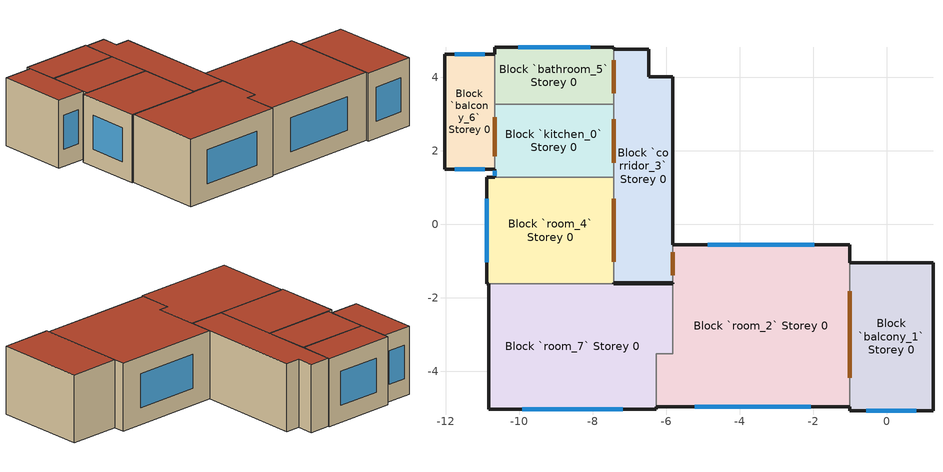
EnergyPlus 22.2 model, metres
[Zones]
Block `balcony_1` Storey 0
 floor ground (Medium Floor): 1.26,-1.04 1.26,-5.07 -1.01,-5.07 -1.01,-1.04 z0
 wall outside (Medium Exterior Wall): -1.01,-4.96 -1.01,-5.07 1.26,-5.07 1.26,-1.04 -1.01,-1.04 z0:3
 wall to Block `room_2` Storey 0 (Medium Partitions): -1.01,-1.04 -1.01,-4.96 z0:3
 window (Sgl Clr 6mm): -0.56,-5.07 0.8,-5.07 z0.75:2.25
 door inside (Medium Furnishings): -1.01,-1.83 -1.01,-4.18 z0:2.1
 roof outside (Medium Roof/Ceiling): 1.26,-5.07 1.26,-1.04 -1.01,-1.04 -1.01,-5.07 z3
Block `balcony_6` Storey 0
 floor ground (Medium Floor): -10.67,4.62 -10.67,1.5 -12.03,1.5 -12.03,4.62 z0
 wall outside (Medium Exterior Wall): -10.67,4.62 -12.03,4.62 -12.03,1.5 -10.67,1.5 z0:3
 wall to Block `bathroom_5` Storey 0 (Medium Partitions): -10.67,3.26 -10.67,4.62 z0:3
 wall to Block `kitchen_0` Storey 0 (Medium Partitions): -10.67,1.5 -10.67,3.26 z0:3
 window (Sgl Clr 6mm): -11.76,1.5 -10.94,1.5 / -10.94,4.62 -11.76,4.62 z0.75:2.25
 door inside (Medium Furnishings): -10.67,1.85 -10.67,2.91 z0:2.1
 roof outside (Medium Roof/Ceiling): -10.67,1.5 -10.67,4.62 -12.03,4.62 -12.03,1.5 z3
Block `bathroom_5` Storey 0
 floor ground (Medium Floor): -7.42,4.82 -7.42,3.26 -10.67,3.26 -10.67,4.82 z0
 wall outside (Medium Exterior Wall): -7.42,4.82 -10.67,4.82 / -10.67,4.81 -10.67,4.62 / -7.42,4.76 -7.42,4.81 z0:3
 wall to Block `kitchen_0` Storey 0 (Medium Partitions): -10.67,3.26 -7.42,3.26 z0:3
 wall to Block `corridor_3` Storey 0 (Medium Partitions): -7.42,3.26 -7.42,4.76 z0:3
 window (Sgl Clr 6mm): -8.07,4.82 -10.02,4.82 z0.75:2.25
 door inside (Medium Furnishings): -7.42,3.56 -7.42,4.46 z0:2.1
 roof outside (Medium Roof/Ceiling): -7.42,3.26 -7.42,4.82 -10.67,4.82 -10.67,3.26 z3
Block `corridor_3` Storey 0
 floor ground (Medium Floor): -6.47,4.76 -6.47,4.01 -5.83,4.01 -5.83,-1.59 -7.42,-1.59 -7.42,4.76 z0
 wall outside (Medium Exterior Wall): -7.42,-1.59 -5.83,-1.59 / -5.83,-0.55 -5.83,4.01 -6.47,4.01 -6.47,4.76 -7.42,4.76 z0:3
 wall to Block `kitchen_0` Storey 0 (Medium Partitions): -7.42,3.26 -7.42,1.27 z0:3
 wall to Block `room_4` Storey 0 (Medium Partitions): -7.42,1.27 -7.42,-1.59 z0:3
 wall to Block `room_2` Storey 0 (Medium Partitions): -5.83,-1.59 -5.83,-0.55 z0:3
 door inside (Medium Furnishings): -7.42,2.86 -7.42,1.67 / -5.83,-1.38 -5.83,-0.76 / -7.42,0.7 -7.42,-1.02 z0:2.1
 roof outside (Medium Roof/Ceiling): -5.83,-1.59 -5.83,4.01 -6.47,4.01 -6.47,4.76 -7.42,4.76 -7.42,-1.59 z3
Block `room_2` Storey 0
 floor ground (Medium Floor): -1.01,-0.55 -1.01,-4.96 -6.27,-4.96 -6.27,-3.53 -5.83,-3.53 -5.83,-0.55 z0
 wall outside (Medium Exterior Wall): -6.27,-4.96 -1.01,-4.96 / -1.01,-1.04 -1.01,-0.55 -5.83,-0.55 / -5.83,-1.59 -5.83,-1.61 z0:3
 wall to Block `room_7` Storey 0 (Medium Partitions): -5.83,-1.61 -5.83,-3.53 -6.27,-3.53 -6.27,-4.96 z0:3
 window (Sgl Clr 6mm): -5.22,-4.96 -2.06,-4.96 / -1.98,-0.55 -4.86,-0.55 z0.75:2.25
 roof outside (Medium Roof/Ceiling): -1.01,-4.96 -1.01,-0.55 -5.83,-0.55 -5.83,-3.53 -6.27,-3.53 -6.27,-4.96 z3
Block `room_7` Storey 0
 floor ground (Medium Floor): -5.83,-1.61 -5.83,-3.53 -6.27,-3.53 -6.27,-5.04 -10.83,-5.04 -10.83,-1.61 z0
 wall outside (Medium Exterior Wall): -10.83,-1.61 -10.83,-5.04 -6.27,-5.04 -6.27,-4.96 / -5.83,-1.61 -7.42,-1.61 z0:3
 wall to Block `room_4` Storey 0 (Medium Partitions): -7.42,-1.61 -10.83,-1.61 z0:3
 window (Sgl Clr 6mm): -9.91,-5.04 -7.18,-5.04 z0.75:2.25
 roof outside (Medium Roof/Ceiling): -6.27,-5.04 -6.27,-3.53 -5.83,-3.53 -5.83,-1.61 -10.83,-1.61 -10.83,-5.04 z3
Block `room_4` Storey 0
 floor ground (Medium Floor): -7.42,1.27 -7.42,-1.61 -10.88,-1.61 -10.88,1.27 z0
 wall outside (Medium Exterior Wall): -7.42,-1.61 -7.42,-1.59 / -10.67,1.27 -10.88,1.27 -10.88,-1.61 -10.83,-1.61 z0:3
 wall to Block `kitchen_0` Storey 0 (Medium Partitions): -7.42,1.27 -10.67,1.27 z0:3
 window (Sgl Clr 6mm): -10.88,0.7 -10.88,-1.04 z0.75:2.25
 roof outside (Medium Roof/Ceiling): -7.42,-1.61 -7.42,1.27 -10.88,1.27 -10.88,-1.61 z3
Block `kitchen_0` Storey 0
 floor ground (Medium Floor): -7.42,3.26 -7.42,1.27 -10.67,1.27 -10.67,3.26 z0
 wall outside (Medium Exterior Wall): -10.67,1.5 -10.67,1.27 z0:3
 window (Sgl Clr 6mm): -10.67,1.45 -10.67,1.32 z0.75:2.25
 roof outside (Medium Roof/Ceiling): -7.42,1.27 -7.42,3.26 -10.67,3.26 -10.67,1.27 z3
[BUILDING]
North Axis=0; Terrain=Suburbs; Loads Convergence Tolerance Value=0.04; Temperature Convergence Tolerance Value=0.4; Solar Distribution=FullInteriorAndExterior; Maximum Number of Warmup Days=25; Minimum Number of Warmup Days=6
[SITE:LOCATION]
CA_PALO-ALTO-AP: Latitude=37.47; Longitude=-8; Time Zone=2; Elevation=0
[MATERIAL] Thermal Absorptance=0.9; Solar Absorptance=0.7; Visible Absorptance=0.7
Name | Roughness | Thickness | Conductivity | Density | Specific Heat
F16 Acoustic tile | MediumSmooth | 0.0191 | 0.06 | 368 | 590
G01a 19mm gypsum board | MediumSmooth | 0.019 | 0.16 | 800 | 1090
G05 25mm wood | MediumSmooth | 0.0254 | 0.15 | 608 | 1630
I02 50mm insulation board | MediumRough | 0.0508 | 0.03 | 43 | 1210
M01 100mm brick | MediumRough | 0.1016 | 0.89 | 1920 | 790
M14a 100mm heavyweight concrete | MediumRough | 0.1016 | 1.95 | 2240 | 900
[MATERIAL:AIRGAP]
Name | Thermal Resistance
F04 Wall air space resistance | 0.15
F05 Ceiling air space resistance | 0.18
[WINDOWMATERIAL:GLAZING]
CLEAR 6MM: Optical Data Type=SpectralAverage; Thickness=0.006; Solar Transmittance at Normal Incidence=0.775; Front Side Solar Reflectance at Normal Incidence=0.071; Back Side Solar Reflectance at Normal Incidence=0.071; Visible Transmittance at Normal Incidence=0.881; Front Side Visible Reflectance at Normal Incidence=0.08; Back Side Visible Reflectance at Normal Incidence=0.08; Infrared Transmittance at Normal Incidence=0; Front Side Infrared Hemispherical Emissivity=0.84; Back Side Infrared Hemispherical Emissivity=0.84; Conductivity=0.9; Dirt Correction Factor for Solar and Visible Transmittance=1; Solar Diffusing=No; Youngs modulus=72000000000; Poissons ratio=0.22
[CONSTRUCTION]
Medium Exterior Wall: M01 100mm brick, I02 50mm insulation board, F04 Wall air space resistance, G01a 19mm gypsum board
Medium Roof/Ceiling: M14a 100mm heavyweight concrete, F05 Ceiling air space resistance, F16 Acoustic tile
Medium Partitions: G01a 19mm gypsum board, F04 Wall air space resistance, G01a 19mm gypsum board
Medium Floor: F16 Acoustic tile, F05 Ceiling air space resistance, M14a 100mm heavyweight concrete
Medium Furnishings: G05 25mm wood
Sgl Clr 6mm: CLEAR 6MM
[ZONE] Type=1; Multiplier=1; Ceiling Height=autocalculate; Volume=autocalculate; Floor Area=autocalculate; Part of Total Floor Area=Yes
Block `balcony_1` Storey 0; Block `balcony_6` Storey 0; Block `bathroom_5` Storey 0; Block `corridor_3` Storey 0; Block `room_2` Storey 0; Block `room_7` Storey 0; Block `room_4` Storey 0; Block `kitchen_0` Storey 0
[AIRFLOWNETWORK:SIMULATIONCONTROL]
Default: AirflowNetwork Control=MultizoneWithoutDistribution; Wind Pressure Coefficient Type=Input; Height Selection for Local Wind Pressure Calculation=OpeningHeight; Building Type=LowRise; Maximum Number of Iterations=500; Initialization Type=ZeroNodePressures; Relative Airflow Convergence Tolerance=0.0001; Absolute Airflow Convergence Tolerance=1e-06; Convergence Acceleration Limit=-0.5; Azimuth Angle of Long Axis of Building=0; Ratio of Building Width Along Short Axis to Width Along Long Axis=1; Height Dependence of External Node Temperature=No; Solver=SkylineLU; Allow Unsupported Zone Equipment=No; Do Distribution Duct Sizing Calculation=No
[AIRFLOWNETWORK:MULTIZONE:ZONE] Ventilation Control Mode=Constant; Minimum Venting Open Factor=0; Indoor and Outdoor Temperature Difference Lower Limit For Maximum Venting Open Factor=0; Indoor and Outdoor Temperature Difference Upper Limit for Minimum Venting Open Factor=100; Indoor and Outdoor Enthalpy Difference Lower Limit For Maximum Venting Open Factor=0; Indoor and Outdoor Enthalpy Difference Upper Limit for Minimum Venting Open Factor=300000; Single Sided Wind Pressure Coefficient Algorithm=Standard; Facade Width=10
Block `balcony_1` Storey 0; Block `balcony_6` Storey 0; Block `bathroom_5` Storey 0; Block `corridor_3` Storey 0; Block `room_2` Storey 0; Block `room_4` Storey 0; Block `kitchen_0` Storey 0
[AIRFLOWNETWORK:MULTIZONE:SURFACE] WindowDoor Opening Factor or Crack Factor=1; Ventilation Control Mode=Constant; Minimum Venting Open Factor=0; Indoor and Outdoor Temperature Difference Lower Limit For Maximum Venting Open Factor=0; Indoor and Outdoor Temperature Difference Upper Limit for Minimum Venting Open Factor=100; Indoor and Outdoor Enthalpy Difference Lower Limit For Maximum Venting Open Factor=0; Indoor and Outdoor Enthalpy Difference Upper Limit for Minimum Venting Open Factor=300000; Equivalent Rectangle Method=PolygonHeight; Equivalent Rectangle Aspect Ratio=1
Name | Leakage Component
Window__Block `balcony_1` Storey 0 Wall 0001 | SimpleOpening__Window__Block `balcony_1` Storey 0 Wall 0001
Door__Block `balcony_1` Storey 0 Wall 0004_1 | SimpleOpening__Door__Block `balcony_1` Storey 0 Wall 0004_1
Window__Block `balcony_6` Storey 0 Wall 0001 | SimpleOpening__Window__Block `balcony_6` Storey 0 Wall 0001
Window__Block `balcony_6` Storey 0 Wall 0003 | SimpleOpening__Window__Block `balcony_6` Storey 0 Wall 0003
Door__Block `balcony_6` Storey 0 Wall 0002_2 | SimpleOpening__Door__Block `balcony_6` Storey 0 Wall 0002_2
Window__Block `bathroom_5` Storey 0 Wall 0003 | SimpleOpening__Window__Block `bathroom_5` Storey 0 Wall 0003
Door__Block `bathroom_5` Storey 0 Wall 0002_1 | SimpleOpening__Door__Block `bathroom_5` Storey 0 Wall 0002_1
Door__Block `corridor_3` Storey 0 Wall 0006_1 | SimpleOpening__Door__Block `corridor_3` Storey 0 Wall 0006_1
Door__Block `corridor_3` Storey 0 Wall 0006_2 | SimpleOpening__Door__Block `corridor_3` Storey 0 Wall 0006_2
Door__Block `corridor_3` Storey 0 Wall 0006_3 | SimpleOpening__Door__Block `corridor_3` Storey 0 Wall 0006_3
Door__Block `corridor_3` Storey 0 Wall 0002_1 | SimpleOpening__Door__Block `corridor_3` Storey 0 Wall 0002_1
Window__Block `room_2` Storey 0 Wall 0001 | SimpleOpening__Window__Block `room_2` Storey 0 Wall 0001
Window__Block `room_2` Storey 0 Wall 0003 | SimpleOpening__Window__Block `room_2` Storey 0 Wall 0003
Door__Block `room_2` Storey 0 Wall 0002_1 | SimpleOpening__Door__Block `room_2` Storey 0 Wall 0002_1
Door__Block `room_2` Storey 0 Wall 0004_1 | SimpleOpening__Door__Block `room_2` Storey 0 Wall 0004_1
Window__Block `room_4` Storey 0 Wall 0004 | SimpleOpening__Window__Block `room_4` Storey 0 Wall 0004
Door__Block `room_4` Storey 0 Wall 0002_1 | SimpleOpening__Door__Block `room_4` Storey 0 Wall 0002_1
Door__Block `kitchen_0` Storey 0 Wall 0004_1 | SimpleOpening__Door__Block `kitchen_0` Storey 0 Wall 0004_1
Window__Block `kitchen_0` Storey 0 Wall 0004_2 | SimpleOpening__Window__Block `kitchen_0` Storey 0 Wall 0004_2
Door__Block `kitchen_0` Storey 0 Wall 0002_1 | SimpleOpening__Door__Block `kitchen_0` Storey 0 Wall 0002_1
[AIRFLOWNETWORK:MULTIZONE:COMPONENT:SIMPLEOPENING] Air Mass Flow Coefficient When Opening is Closed=0.001; Air Mass Flow Exponent When Opening is Closed=0.65; Minimum Density Difference for TwoWay Flow=0.0001; Discharge Coefficient=1
SimpleOpening__Window__Block `balcony_1` Storey 0 Wall 0001; SimpleOpening__Door__Block `balcony_1` Storey 0 Wall 0004_1; SimpleOpening__Window__Block `balcony_6` Storey 0 Wall 0001; SimpleOpening__Window__Block `balcony_6` Storey 0 Wall 0003; SimpleOpening__Door__Block `balcony_6` Storey 0 Wall 0002_2; SimpleOpening__Window__Block `bathroom_5` Storey 0 Wall 0003; SimpleOpening__Door__Block `bathroom_5` Storey 0 Wall 0002_1; SimpleOpening__Door__Block `corridor_3` Storey 0 Wall 0006_1; SimpleOpening__Door__Block `corridor_3` Storey 0 Wall 0006_2; SimpleOpening__Door__Block `corridor_3` Storey 0 Wall 0006_3; SimpleOpening__Door__Block `corridor_3` Storey 0 Wall 0002_1; SimpleOpening__Window__Block `room_2` Storey 0 Wall 0001; SimpleOpening__Window__Block `room_2` Storey 0 Wall 0003; SimpleOpening__Door__Block `room_2` Storey 0 Wall 0002_1; SimpleOpening__Door__Block `room_2` Storey 0 Wall 0004_1; SimpleOpening__Window__Block `room_4` Storey 0 Wall 0004; SimpleOpening__Door__Block `room_4` Storey 0 Wall 0002_1; SimpleOpening__Door__Block `kitchen_0` Storey 0 Wall 0004_1; SimpleOpening__Window__Block `kitchen_0` Storey 0 Wall 0004_2; SimpleOpening__Door__Block `kitchen_0` Storey 0 Wall 0002_1
[AIRFLOWNETWORK:MULTIZONE:EXTERNALNODE] External Node Height=0; Symmetric Wind Pressure Coefficient Curve=No; Wind Angle Type=Absolute
Name | Wind Pressure Coefficient Curve
AFN_External_Node_SOUTH_balcony_1; AFN_External_Node_SOUTH_balcony_6; AFN_External_Node_SOUTH_room_2 | AFN_Pressure_Coefficient_Values_SOUTH
AFN_External_Node_NORTH_balcony_6; AFN_External_Node_NORTH_bathroom_5; AFN_External_Node_NORTH_room_2 | AFN_Pressure_Coefficient_Values_NORTH
AFN_External_Node_WEST_room_4; AFN_External_Node_WEST_kitchen_0 | AFN_Pressure_Coefficient_Values_WEST
[AIRFLOWNETWORK:MULTIZONE:WINDPRESSURECOEFFICIENTARRAY]
AFN_Wind_Directions_0: Wind Direction 1=0; Wind Direction 2=30; Wind Direction 3=60; Wind Direction 4=90; Wind Direction 5=120; Wind Direction 6=150; Wind Direction 7=180; Wind Direction 8=210; Wind Direction 9=240; Wind Direction 10=270; Wind Direction 11=300; Wind Direction 12=330
[AIRFLOWNETWORK:MULTIZONE:WINDPRESSURECOEFFICIENTVALUES] AirflowNetworkMultiZoneWindPressureCoefficientArray=AFN_Wind_Directions_0
Name | Wind Pressure Coefficient Value 1 | Wind Pressure Coefficient Value 2 | Wind Pressure Coefficient Value 3 | Wind Pressure Coefficient Value 4 | Wind Pressure Coefficient Value 5 | Wind Pressure Coefficient Value 6 | Wind Pressure Coefficient Value 7 | Wind Pressure Coefficient Value 8 | Wind Pressure Coefficient Value 9 | Wind Pressure Coefficient Value 10 | Wind Pressure Coefficient Value 11 | Wind Pressure Coefficient Value 12
AFN_Pressure_Coefficient_Values_NORTH | 0.6 | 0.48 | 0.04 | -0.56 | -0.56 | -0.42 | -0.37 | -0.42 | -0.56 | -0.56 | 0.04 | 0.48
AFN_Pressure_Coefficient_Values_SOUTH | -0.37 | -0.42 | -0.56 | -0.56 | 0.04 | 0.48 | 0.6 | 0.48 | 0.04 | -0.56 | -0.56 | -0.42
AFN_Pressure_Coefficient_Values_EAST | -0.56 | 0.04 | 0.48 | 0.6 | 0.48 | 0.04 | -0.56 | -0.56 | -0.42 | -0.37 | -0.42 | -0.56
AFN_Pressure_Coefficient_Values_WEST | -0.56 | -0.56 | -0.42 | -0.37 | -0.42 | -0.56 | -0.56 | 0.04 | 0.48 | 0.6 | 0.48 | 0.04
